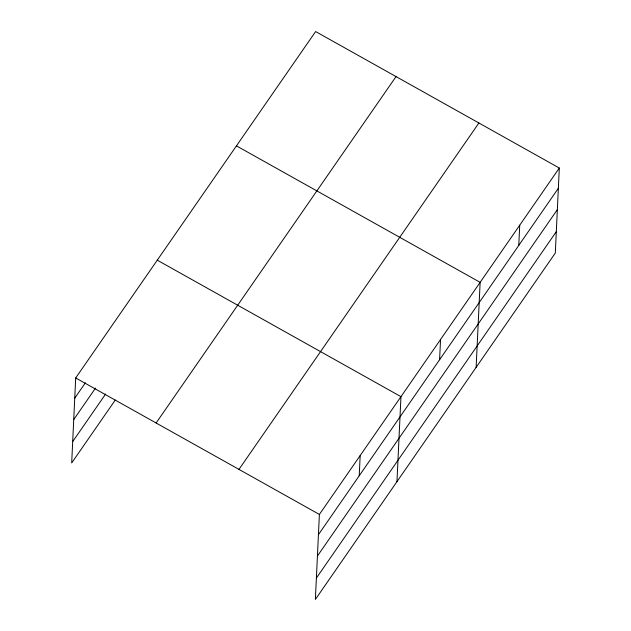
<?xml version="1.0" encoding="UTF-8"?>
<svg xmlns="http://www.w3.org/2000/svg" width="631" height="631" viewBox="0 0 631 631"><rect width="100%" height="100%" fill="white"/><g stroke="black" fill="none" stroke-linecap="round" stroke-linejoin="round"><path stroke-width="0.95" d="M559.311 168.035L319.389 514.439L315.374 599.45L555.304 253.047L559.311 168.035L315.626 31.55L75.696 377.953L71.689 462.965L115.268 400.046M359.22 475.774L360.175 455.55M396.954 481.674L400.961 396.662L157.277 260.177M439.594 359.733L440.548 339.502M476.129 367.36L480.136 282.349L236.451 145.864M518.769 245.42L519.723 225.188M74.742 398.177L85.359 382.851M73.74 419.56L95.526 388.097M72.699 441.59L105.661 393.989M156.117 422.991L396.039 76.588M238.968 469.401L478.89 122.998M318.434 534.662L558.356 188.259M317.425 556.045L557.347 209.642M316.383 578.067L556.305 231.664M75.696 377.953L319.389 514.439"/></g></svg>
